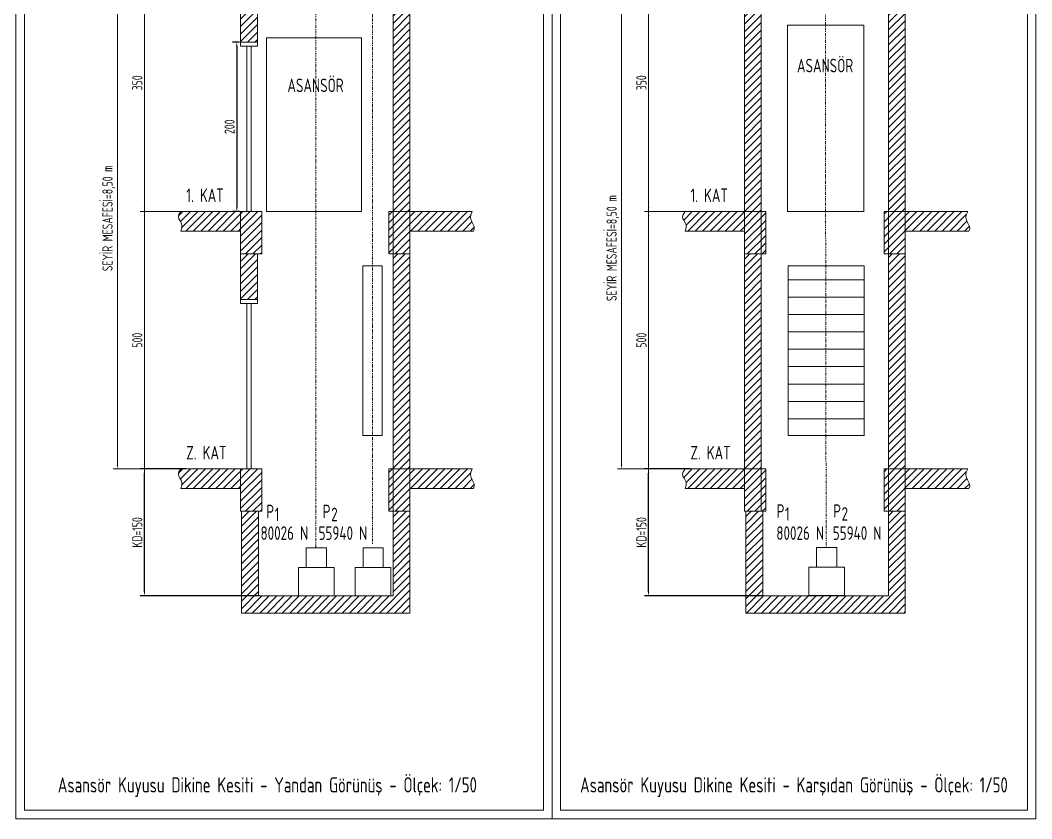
# Model space of a CAD drawing. Extents: x 190767 to 199252, y -247561 to -244711.
# Drawn here: x 197327 to 198522, y -247561 to -246619 of the extents above; entities that cross this region are included whole.
import ezdxf
from ezdxf.enums import TextEntityAlignment as Align

# ---------------------------------------------------------------- set-up
doc = ezdxf.new("R2010")
doc.units = 0
doc.header["$MEASUREMENT"] = 0
doc.linetypes.add('DASHDOT2', pattern=[0.5, 0.25, -0.125, 0, -0.125])
doc.layers.get('Defpoints').update_dxf_attribs({"linetype": 'CONTINUOUS'})
for name, color, linetype, lineweight in [('kaçış', 240, 'CONTINUOUS', 35), ('MİMARİKAPPEN', 4, 'CONTINUOUS', 20), ('MİMARİKOLON', 7, 'CONTINUOUS', 50)]:
    doc.layers.add(name, color=color, linetype=linetype, lineweight=lineweight)
for name, color, linetype in [('KOLON', 7, 'CONTINUOUS'), ('YAZI', 7, 'CONTINUOUS'), ('YAZI1', 240, 'CONTINUOUS'), ('ıvır zıvır', 225, 'CONTINUOUS')]:
    doc.layers.add(name, color=color, linetype=linetype)
doc.styles.add('engiasn', font='isocpeur.ttf', dxfattribs={"width": 0.7, "height": 12})
doc.styles.add('ODA', font='isocpeur.ttf', dxfattribs={"height": 20})
doc.styles.add('style4', font='isocpeur.ttf', dxfattribs={"height": 8})
doc.dimstyles.new('engnasn', dxfattribs={"dimtxt": 12, "dimasz": 5, "dimexe": 5, "dimexo": 2.5, "dimgap": 2.5, "dimtad": 1, "dimdec": 0, "dimdsep": 46, "dimlunit": 6, "dimtxsty": 'engiasn', "dimcen": 0.09, "dimadec": 0, "dimazin": 0, "dimtfac": 1, "dimtdec": 0, "dimtmove": 0, "dimatfit": 3, "dimfxl": 0, "dimtolj": 1, "dimtzin": 0, "dimarcsym": 0})
pattern_1 = [(45, (221666.076, -137925.258), (-4.41941738, 4.41941738), [])]
pattern_2 = [(45, (222107.606, -137925.258), (-4.41941738, 4.41941738), [])]

# ---------------------------------------------------------------- blocks, each defined once
blk = doc.blocks.new('*D108')
at = {"layer": 'Defpoints', "color": 0, "linetype": 'Continuous', "lineweight": 30, "transparency": 16777216}
for p in [(197588.8, -246644.7), (197583.1, -246844.7), (197588.8, -246844.7)]:
    blk.add_point(p, dxfattribs=at)
at = {"layer": 'kaçış', "color": 0, "linetype": 'Continuous', "lineweight": -2, "transparency": 16777216}
for p, q in [((197586.3, -246644.7), (197578.1, -246644.7)), ((197583.1, -246649.7), (197583.1, -246839.7)), ((197586.3, -246844.7), (197578.1, -246844.7))]:
    blk.add_line(p, q, dxfattribs=at)
at = {"layer": 'kaçış', "color": 0, "linetype": 'Continuous', "lineweight": 30, "transparency": 16777216}
for points in [[(197582.3, -246649.7), (197584, -246649.7), (197583.1, -246644.7)], [(197582.3, -246839.7), (197584, -246839.7), (197583.1, -246844.7)]]:
    blk.add_solid(points, dxfattribs=at)
at = {"layer": 'kaçış', "color": 0, "linetype": 'Continuous', "lineweight": 15, "transparency": 16777216, "insert": (197574.6, -246744.7), "char_height": 12, "attachment_point": 5, "rotation": 90, "style": 'engiasn'}
blk.add_mtext('\\A1;200', dxfattribs=at)
blk = doc.blocks.new('*D106')
at = {"layer": 'Defpoints', "color": 0, "linetype": 'Continuous', "lineweight": 30, "transparency": 16777216}
for p in [(197474.1, -247148.4), (197525.5, -247148.4), (197612.5, -247298.4)]:
    blk.add_point(p, dxfattribs=at)
at = {"layer": 'kaçış', "color": 0, "linetype": 'Continuous', "lineweight": -2, "transparency": 16777216}
for p, q in [((197523, -247148.4), (197469.1, -247148.4)), ((197474.1, -247293.4), (197474.1, -247153.4)), ((197610, -247298.4), (197469.1, -247298.4))]:
    blk.add_line(p, q, dxfattribs=at)
at = {"layer": 'kaçış', "color": 0, "linetype": 'Continuous', "lineweight": 30, "transparency": 16777216}
for points in [[(197473.3, -247153.4), (197474.9, -247153.4), (197474.1, -247148.4)], [(197473.3, -247293.4), (197474.9, -247293.4), (197474.1, -247298.4)]]:
    blk.add_solid(points, dxfattribs=at)
at = {"layer": 'kaçış', "color": 0, "linetype": 'Continuous', "lineweight": 15, "transparency": 16777216, "insert": (197465.6, -247223.4), "char_height": 12, "attachment_point": 5, "rotation": 90, "style": 'engiasn'}
blk.add_mtext('\\A1;KD=150', dxfattribs=at)
blk = doc.blocks.new('*D107')
at = {"layer": 'Defpoints', "color": 0, "linetype": 'Continuous', "lineweight": 30, "transparency": 16777216}
for p in [(198069.4, -247148.4), (198120.8, -247148.4), (198207.7, -247298.4)]:
    blk.add_point(p, dxfattribs=at)
at = {"layer": 'kaçış', "color": 0, "linetype": 'Continuous', "lineweight": -2, "transparency": 16777216}
for p, q in [((198118.3, -247148.4), (198064.4, -247148.4)), ((198069.4, -247293.4), (198069.4, -247153.4)), ((198205.2, -247298.4), (198064.4, -247298.4))]:
    blk.add_line(p, q, dxfattribs=at)
at = {"layer": 'kaçış', "color": 0, "linetype": 'Continuous', "lineweight": 30, "transparency": 16777216}
for points in [[(198068.5, -247153.4), (198070.2, -247153.4), (198069.4, -247148.4)], [(198068.5, -247293.4), (198070.2, -247293.4), (198069.4, -247298.4)]]:
    blk.add_solid(points, dxfattribs=at)
at = {"layer": 'kaçış', "color": 0, "linetype": 'Continuous', "lineweight": 15, "transparency": 16777216, "insert": (198060.9, -247223.4), "char_height": 12, "attachment_point": 5, "rotation": 90, "style": 'engiasn'}
blk.add_mtext('\\A1;KD=150', dxfattribs=at)

msp = doc.modelspace()

# ---------------------------------------------------------------- hatches: boundary and pattern name
at = {"layer": 'ıvır zıvır', "lineweight": 15, "ltscale": 2}
h = msp.add_hatch(dxfattribs=at)
h.set_pattern_fill('ANSI31', scale=50, style=0)
h.set_pattern_definition(pattern_2)
h.paths.add_polyline_path([(197607.5, -246591), (197587.5, -246591), (197587.5, -246644.7), (197607.5, -246644.7)])
h.paths.add_polyline_path([(197787.5, -246591), (197767.8, -246591), (197767.8, -246844.7), (197787.5, -246844.7)])
h.paths.add_polyline_path([(197787.5, -246844.7), (197762.5, -246844.7), (197762.5, -246894.7), (197787.5, -246894.7)])
h.paths.add_polyline_path([(197612.5, -246844.7), (197587.5, -246844.7), (197587.5, -246894.7), (197612.5, -246894.7)])
h.paths.add_polyline_path([(197587.5, -246844.7), (197517.1, -246844.7), (197514.7, -246848.1), (197514.1, -246850.9), (197514.7, -246853.3), (197515.9, -246855.5), (197517.3, -246857.9), (197518.3, -246860.6), (197518.4, -246863.8), (197517.1, -246867.8), (197587.5, -246867.8)])
h.paths.add_polyline_path([(197862.3, -246860.1), (197860.9, -246857.5), (197859.7, -246854.9), (197859, -246851.9), (197859.3, -246848.6), (197861.2, -246844.7), (197787.5, -246844.7), (197787.5, -246867.8), (197862.5, -246867.8), (197863.6, -246865.1), (197863.4, -246862.5)])
h = msp.add_hatch(dxfattribs=at)
h.set_pattern_fill('ANSI31', scale=50, style=0)
h.set_pattern_definition(pattern_2)
h.paths.add_polyline_path([(197607.5, -246591), (197587.5, -246591), (197587.5, -246644.7), (197607.5, -246644.7)])
h.paths.add_polyline_path([(197787.5, -246591), (197767.8, -246591), (197767.8, -246844.7), (197787.5, -246844.7)])
h.paths.add_polyline_path([(197787.5, -246844.7), (197762.5, -246844.7), (197762.5, -246894.7), (197787.5, -246894.7)])
h.paths.add_polyline_path([(197612.5, -246844.7), (197587.5, -246844.7), (197587.5, -246894.7), (197612.5, -246894.7)])
h.paths.add_polyline_path([(197587.5, -246844.7), (197517.1, -246844.7), (197514.7, -246848.1), (197514.1, -246850.9), (197514.7, -246853.3), (197515.9, -246855.5), (197517.3, -246857.9), (197518.3, -246860.6), (197518.4, -246863.8), (197517.1, -246867.8), (197587.5, -246867.8)])
h.paths.add_polyline_path([(197862.3, -246860.1), (197860.9, -246857.5), (197859.7, -246854.9), (197859, -246851.9), (197859.3, -246848.6), (197861.2, -246844.7), (197787.5, -246844.7), (197787.5, -246867.8), (197862.5, -246867.8), (197863.6, -246865.1), (197863.4, -246862.5)])
h = msp.add_hatch(dxfattribs=at)
h.set_pattern_fill('ANSI31', scale=50, style=0)
h.set_pattern_definition(pattern_1)
h.paths.add_polyline_path([(198372.4, -246591), (198352.8, -246591), (198352.8, -246844.7), (198372.4, -246844.7)])
h.paths.add_polyline_path([(198182.7, -246844.7), (198202.4, -246844.7), (198202.4, -246591), (198182.7, -246591)])
h.paths.add_polyline_path([(198207.7, -246844.7), (198182.7, -246844.7), (198182.7, -246894.7), (198207.7, -246894.7)])
h.paths.add_polyline_path([(198182.7, -246867.8), (198182.7, -246844.7), (198112.4, -246844.7), (198110, -246848.1), (198109.4, -246850.9), (198109.9, -246853.3), (198111.2, -246855.5), (198112.5, -246857.9), (198113.6, -246860.6), (198113.7, -246863.8), (198112.4, -246867.8)])
h.paths.add_polyline_path([(198347.4, -246894.7), (198372.4, -246894.7), (198372.4, -246844.7), (198347.4, -246844.7)])
h.paths.add_polyline_path([(198447.5, -246867.8), (198448.5, -246865.1), (198448.3, -246862.5), (198447.3, -246860.1), (198445.9, -246857.5), (198444.7, -246854.9), (198444, -246851.9), (198444.3, -246848.6), (198446.2, -246844.7), (198372.4, -246844.7), (198372.4, -246867.8)])
h = msp.add_hatch(dxfattribs=at)
h.set_pattern_fill('ANSI31', scale=50, style=0)
h.set_pattern_definition(pattern_1)
h.paths.add_polyline_path([(198372.4, -246591), (198352.8, -246591), (198352.8, -246844.7), (198372.4, -246844.7)])
h.paths.add_polyline_path([(198182.7, -246844.7), (198202.4, -246844.7), (198202.4, -246591), (198182.7, -246591)])
h.paths.add_polyline_path([(198207.7, -246844.7), (198182.7, -246844.7), (198182.7, -246894.7), (198207.7, -246894.7)])
h.paths.add_polyline_path([(198182.7, -246867.8), (198182.7, -246844.7), (198112.4, -246844.7), (198110, -246848.1), (198109.4, -246850.9), (198109.9, -246853.3), (198111.2, -246855.5), (198112.5, -246857.9), (198113.6, -246860.6), (198113.7, -246863.8), (198112.4, -246867.8)])
h.paths.add_polyline_path([(198347.4, -246894.7), (198372.4, -246894.7), (198372.4, -246844.7), (198347.4, -246844.7)])
h.paths.add_polyline_path([(198447.5, -246867.8), (198448.5, -246865.1), (198448.3, -246862.5), (198447.3, -246860.1), (198445.9, -246857.5), (198444.7, -246854.9), (198444, -246851.9), (198444.3, -246848.6), (198446.2, -246844.7), (198372.4, -246844.7), (198372.4, -246867.8)])
h = msp.add_hatch(dxfattribs=at)
h.set_pattern_fill('ANSI31', scale=50, style=0)
h.set_pattern_definition([(45, (222107.606, -138228.9506), (-4.41941738, 4.41941738), [])])
h.paths.add_polyline_path([(197607.5, -246894.7), (197587.5, -246894.7), (197587.5, -246948.4), (197607.5, -246948.4)])
h.paths.add_polyline_path([(197787.5, -246894.7), (197767.8, -246894.7), (197767.8, -247148.4), (197787.5, -247148.4)])
h.paths.add_polyline_path([(197787.5, -247148.4), (197762.5, -247148.4), (197762.5, -247198.4), (197787.5, -247198.4)])
h.paths.add_polyline_path([(197612.5, -247148.4), (197587.5, -247148.4), (197587.5, -247198.4), (197612.5, -247198.4)])
h.paths.add_polyline_path([(197587.5, -247148.4), (197517.1, -247148.4), (197514.7, -247151.8), (197514.1, -247154.5), (197514.7, -247156.9), (197515.9, -247159.2), (197517.3, -247161.6), (197518.3, -247164.2), (197518.4, -247167.5), (197517.1, -247171.5), (197587.5, -247171.5)])
h.paths.add_polyline_path([(197862.3, -247163.7), (197860.9, -247161.2), (197859.7, -247158.6), (197859, -247155.6), (197859.3, -247152.3), (197861.2, -247148.4), (197787.5, -247148.4), (197787.5, -247171.5), (197862.5, -247171.5), (197863.6, -247168.8), (197863.4, -247166.2)])
h = msp.add_hatch(dxfattribs=at)
h.set_pattern_fill('ANSI31', scale=50, style=0)
h.set_pattern_definition([(45, (221666.076, -138228.9506), (-4.41941738, 4.41941738), [])])
h.paths.add_polyline_path([(198372.4, -246894.7), (198352.8, -246894.7), (198352.8, -247148.4), (198372.4, -247148.4)])
h.paths.add_polyline_path([(198182.7, -247148.4), (198202.4, -247148.4), (198202.4, -246894.7), (198182.7, -246894.7)])
h.paths.add_polyline_path([(198207.7, -247148.4), (198182.7, -247148.4), (198182.7, -247198.4), (198207.7, -247198.4)])
h.paths.add_polyline_path([(198182.7, -247171.5), (198182.7, -247148.4), (198112.4, -247148.4), (198110, -247151.8), (198109.4, -247154.5), (198109.9, -247156.9), (198111.2, -247159.2), (198112.5, -247161.6), (198113.6, -247164.2), (198113.7, -247167.5), (198112.4, -247171.5)])
h.paths.add_polyline_path([(198347.4, -247198.4), (198372.4, -247198.4), (198372.4, -247148.4), (198347.4, -247148.4)])
h.paths.add_polyline_path([(198447.5, -247171.5), (198448.5, -247168.8), (198448.3, -247166.2), (198447.3, -247163.7), (198445.9, -247161.2), (198444.7, -247158.6), (198444, -247155.6), (198444.3, -247152.3), (198446.2, -247148.4), (198372.4, -247148.4), (198372.4, -247171.5)])
h = msp.add_hatch(dxfattribs=at)
h.set_pattern_fill('ANSI31', scale=50, style=0)
h.set_pattern_definition([(45, (151807.3694, -62586.847), (-4.41941738, 4.41941738), [])])
h.paths.add_polyline_path([(197588.8, -247318.5), (197787.5, -247318.5), (197787.5, -247198.4), (197767.8, -247198.4), (197767.8, -247298.4), (197608.9, -247298.4), (197608.9, -247198.4), (197588.8, -247198.4)])
h = msp.add_hatch(dxfattribs=at)
h.set_pattern_fill('ANSI31', scale=50, style=0)
h.set_pattern_definition([(45, (151365.839, -62586.847), (-4.41941738, 4.41941738), [])])
h.paths.add_polyline_path([(198352.8, -247298.4), (198204.1, -247298.4), (198204.1, -247198.4), (198184.1, -247198.4), (198184.1, -247318.5), (198372.4, -247318.5), (198372.4, -247198.4), (198352.8, -247198.4)])

# ---------------------------------------------------------------- linework, layer by layer
at = {"layer": 'kaçış', "color": 7, "linetype": 'Continuous', "lineweight": 15}
for p, q in [((197442.2, -247143.4), (197442.2, -246541)), ((197474.1, -246839.7), (197474.1, -246546)), ((198037.5, -247143.4), (198037.5, -246546)), ((198069.4, -246839.7), (198069.4, -246546)), ((197587.5, -246644.7), (197587.5, -246591)), ((197607.5, -246644.7), (197607.5, -246591)), ((197767.8, -246591), (197767.8, -246844.7)), ((197767.8, -246591), (197767.8, -246844.7)), ((197787.5, -246844.7), (197787.5, -246591)), ((198182.7, -246591), (198182.7, -246844.7)), ((198202.4, -246844.7), (198202.4, -246591)), ((198352.8, -246591), (198352.8, -246844.7)), ((198372.4, -246844.7), (198372.4, -246591)), ((197523, -246844.7), (197469.1, -246844.7)), ((197523, -246844.7), (197469.1, -246844.7)), ((197523, -246844.7), (197469.1, -246844.7)), ((197523, -246844.7), (197469.1, -246844.7)), ((197474.1, -246839.7), (197474.1, -246849.7)), ((197514.7, -246848.1), (197514.1, -246850.9)), ((197514.7, -246848.1), (197514.1, -246850.9)), ((197514.7, -246848.1), (197514.1, -246850.9)), ((197517.1, -246844.7), (197514.7, -246848.1)), ((197517.1, -246844.7), (197514.7, -246848.1)), ((197517.1, -246844.7), (197514.7, -246848.1)), ((197587.5, -246844.7), (197517.1, -246844.7)), ((197587.5, -246844.7), (197517.1, -246844.7)), ((197587.5, -246844.7), (197517.1, -246844.7)), ((197587.5, -246844.7), (197517.1, -246844.7)), ((197587.5, -246844.7), (197517.1, -246844.7)), ((197587.5, -246844.7), (197517.1, -246844.7)), ((197767.8, -246894.7), (197767.8, -246844.7)), ((197786.8, -246844.7), (197861.2, -246844.7)), ((197786.8, -246844.7), (197861.2, -246844.7)), ((197786.8, -246844.7), (197861.2, -246844.7)), ((197787.5, -246844.7), (197787.5, -246894.7)), ((197859.3, -246848.6), (197859, -246851.9)), ((197859.3, -246848.6), (197859, -246851.9)), ((197859.3, -246848.6), (197859, -246851.9)), ((197861.2, -246844.7), (197859.3, -246848.6)), ((197861.2, -246844.7), (197859.3, -246848.6)), ((197861.2, -246844.7), (197859.3, -246848.6)), ((198118.3, -246844.7), (198064.4, -246844.7)), ((198118.3, -246844.7), (198064.4, -246844.7)), ((198118.3, -246844.7), (198064.4, -246844.7)), ((198118.3, -246844.7), (198064.4, -246844.7)), ((198069.4, -246839.7), (198069.4, -246849.7)), ((198069.4, -246839.7), (198069.4, -246849.7)), ((198110, -246848.1), (198109.4, -246850.9)), ((198110, -246848.1), (198109.4, -246850.9)), ((198110, -246848.1), (198109.4, -246850.9)), ((198112.4, -246844.7), (198110, -246848.1)), ((198112.4, -246844.7), (198110, -246848.1)), ((198112.4, -246844.7), (198110, -246848.1)), ((198182.7, -246844.7), (198112.4, -246844.7)), ((198182.7, -246844.7), (198112.4, -246844.7)), ((198182.7, -246844.7), (198112.4, -246844.7)), ((198182.7, -246844.7), (198112.4, -246844.7)), ((198182.7, -246844.7), (198112.4, -246844.7)), ((198182.7, -246844.7), (198112.4, -246844.7)), ((198182.7, -246894.7), (198182.7, -246844.7)), ((198202.4, -246844.7), (198202.4, -246894.7)), ((198352.8, -246894.7), (198352.8, -246844.7)), ((198371.8, -246844.7), (198446.2, -246844.7)), ((198371.8, -246844.7), (198446.2, -246844.7)), ((198371.8, -246844.7), (198446.2, -246844.7)), ((198372.4, -246844.7), (198372.4, -246894.7)), ((198444.3, -246848.6), (198444, -246851.9)), ((198444.3, -246848.6), (198444, -246851.9)), ((198444.3, -246848.6), (198444, -246851.9)), ((198446.2, -246844.7), (198444.3, -246848.6)), ((198446.2, -246844.7), (198444.3, -246848.6)), ((198446.2, -246844.7), (198444.3, -246848.6)), ((197474.1, -247143.4), (197474.1, -246849.7)), ((197514.1, -246850.9), (197514.7, -246853.3)), ((197514.1, -246850.9), (197514.7, -246853.3)), ((197514.1, -246850.9), (197514.7, -246853.3)), ((197514.7, -246853.3), (197515.9, -246855.5)), ((197514.7, -246853.3), (197515.9, -246855.5)), ((197514.7, -246853.3), (197515.9, -246855.5)), ((197515.9, -246855.5), (197517.3, -246857.9)), ((197515.9, -246855.5), (197517.3, -246857.9)), ((197515.9, -246855.5), (197517.3, -246857.9)), ((197517.3, -246857.9), (197518.3, -246860.6)), ((197517.3, -246857.9), (197518.3, -246860.6)), ((197517.3, -246857.9), (197518.3, -246860.6)), ((197518.3, -246860.6), (197518.4, -246863.8)), ((197518.3, -246860.6), (197518.4, -246863.8)), ((197518.3, -246860.6), (197518.4, -246863.8)), ((197859, -246851.9), (197859.7, -246854.9)), ((197859, -246851.9), (197859.7, -246854.9)), ((197859, -246851.9), (197859.7, -246854.9)), ((197859.7, -246854.9), (197860.9, -246857.5)), ((197859.7, -246854.9), (197860.9, -246857.5)), ((197859.7, -246854.9), (197860.9, -246857.5)), ((197860.9, -246857.5), (197862.3, -246860.1)), ((197860.9, -246857.5), (197862.3, -246860.1)), ((197860.9, -246857.5), (197862.3, -246860.1)), ((197862.3, -246860.1), (197863.4, -246862.5)), ((197862.3, -246860.1), (197863.4, -246862.5)), ((197862.3, -246860.1), (197863.4, -246862.5)), ((198069.4, -247143.4), (198069.4, -246849.7)), ((198109.4, -246850.9), (198109.9, -246853.3)), ((198109.4, -246850.9), (198109.9, -246853.3)), ((198109.4, -246850.9), (198109.9, -246853.3)), ((198109.9, -246853.3), (198111.2, -246855.5)), ((198109.9, -246853.3), (198111.2, -246855.5)), ((198109.9, -246853.3), (198111.2, -246855.5)), ((198111.2, -246855.5), (198112.5, -246857.9)), ((198111.2, -246855.5), (198112.5, -246857.9)), ((198111.2, -246855.5), (198112.5, -246857.9)), ((198112.5, -246857.9), (198113.6, -246860.6)), ((198112.5, -246857.9), (198113.6, -246860.6)), ((198112.5, -246857.9), (198113.6, -246860.6)), ((198113.6, -246860.6), (198113.7, -246863.8)), ((198113.6, -246860.6), (198113.7, -246863.8)), ((198113.6, -246860.6), (198113.7, -246863.8)), ((198444, -246851.9), (198444.7, -246854.9)), ((198444, -246851.9), (198444.7, -246854.9)), ((198444, -246851.9), (198444.7, -246854.9)), ((198444.7, -246854.9), (198445.9, -246857.5)), ((198444.7, -246854.9), (198445.9, -246857.5)), ((198444.7, -246854.9), (198445.9, -246857.5)), ((198445.9, -246857.5), (198447.3, -246860.1)), ((198445.9, -246857.5), (198447.3, -246860.1)), ((198445.9, -246857.5), (198447.3, -246860.1)), ((198447.3, -246860.1), (198448.3, -246862.5)), ((198447.3, -246860.1), (198448.3, -246862.5)), ((198447.3, -246860.1), (198448.3, -246862.5)), ((197518.4, -246863.8), (197517.1, -246867.8)), ((197518.4, -246863.8), (197517.1, -246867.8)), ((197518.4, -246863.8), (197517.1, -246867.8)), ((197587.5, -246867.8), (197517.1, -246867.8)), ((197587.5, -246867.8), (197517.1, -246867.8)), ((197587.5, -246867.8), (197517.1, -246867.8)), ((197587.5, -246867.8), (197517.1, -246867.8)), ((197587.5, -246867.8), (197517.1, -246867.8)), ((197587.5, -246867.8), (197517.1, -246867.8)), ((197787.5, -246867.8), (197862.5, -246867.8)), ((197787.5, -246867.8), (197862.5, -246867.8)), ((197787.5, -246867.8), (197862.5, -246867.8)), ((197863.6, -246865.1), (197862.5, -246867.8)), ((197863.6, -246865.1), (197862.5, -246867.8)), ((197863.6, -246865.1), (197862.5, -246867.8)), ((197863.4, -246862.5), (197863.6, -246865.1)), ((197863.4, -246862.5), (197863.6, -246865.1)), ((197863.4, -246862.5), (197863.6, -246865.1)), ((198113.7, -246863.8), (198112.4, -246867.8)), ((198113.7, -246863.8), (198112.4, -246867.8)), ((198113.7, -246863.8), (198112.4, -246867.8)), ((198182.7, -246867.8), (198112.4, -246867.8)), ((198182.7, -246867.8), (198112.4, -246867.8)), ((198182.7, -246867.8), (198112.4, -246867.8)), ((198182.7, -246867.8), (198112.4, -246867.8)), ((198182.7, -246867.8), (198112.4, -246867.8)), ((198182.7, -246867.8), (198112.4, -246867.8)), ((198372.4, -246867.8), (198447.5, -246867.8)), ((198372.4, -246867.8), (198447.5, -246867.8)), ((198372.4, -246867.8), (198447.5, -246867.8)), ((198448.5, -246865.1), (198447.5, -246867.8)), ((198448.5, -246865.1), (198447.5, -246867.8)), ((198448.5, -246865.1), (198447.5, -246867.8)), ((198448.3, -246862.5), (198448.5, -246865.1)), ((198448.3, -246862.5), (198448.5, -246865.1)), ((198448.3, -246862.5), (198448.5, -246865.1)), ((197587.5, -246948.4), (197587.5, -246894.7)), ((197587.5, -246948.4), (197587.5, -246894.7)), ((197607.5, -246948.4), (197607.5, -246894.7)), ((197607.5, -246948.4), (197607.5, -246894.7)), ((197767.8, -246894.7), (197767.8, -247148.4)), ((197787.5, -247148.4), (197787.5, -246894.7)), ((198182.7, -246894.7), (198182.7, -247148.4)), ((198202.4, -247148.4), (198202.4, -246894.7)), ((198352.8, -246894.7), (198352.8, -247148.4)), ((198372.4, -247148.4), (198372.4, -246894.7)), ((197474.1, -247143.4), (197474.1, -247153.4)), ((198069.4, -247143.4), (198069.4, -247153.4)), ((197546.8, -247148.4), (197437.2, -247148.4)), ((197523, -247148.4), (197469.1, -247148.4)), ((197523, -247148.4), (197469.1, -247148.4)), ((197523, -247148.4), (197469.1, -247148.4)), ((197523, -247148.4), (197469.1, -247148.4)), ((197523, -247148.4), (197469.1, -247148.4)), ((197514.7, -247151.8), (197514.1, -247154.5)), ((197514.7, -247151.8), (197514.1, -247154.5)), ((197514.1, -247154.5), (197514.7, -247156.9)), ((197514.1, -247154.5), (197514.7, -247156.9)), ((197517.1, -247148.4), (197514.7, -247151.8)), ((197517.1, -247148.4), (197514.7, -247151.8)), ((197514.7, -247156.9), (197515.9, -247159.2)), ((197514.7, -247156.9), (197515.9, -247159.2)), ((197515.9, -247159.2), (197517.3, -247161.6)), ((197515.9, -247159.2), (197517.3, -247161.6)), ((197587.5, -247148.4), (197517.1, -247148.4)), ((197587.5, -247148.4), (197517.1, -247148.4)), ((197587.5, -247148.4), (197517.1, -247148.4)), ((197587.5, -247148.4), (197517.1, -247148.4)), ((197587.5, -247148.4), (197517.1, -247148.4)), ((197587.5, -247148.4), (197517.1, -247148.4)), ((197767.8, -247198.4), (197767.8, -247148.4)), ((197786.8, -247148.4), (197861.2, -247148.4)), ((197786.8, -247148.4), (197861.2, -247148.4)), ((197787.5, -247148.4), (197787.5, -247198.4)), ((197859.3, -247152.3), (197859, -247155.6)), ((197859.3, -247152.3), (197859, -247155.6)), ((197859, -247155.6), (197859.7, -247158.6)), ((197859, -247155.6), (197859.7, -247158.6)), ((197861.2, -247148.4), (197859.3, -247152.3)), ((197861.2, -247148.4), (197859.3, -247152.3)), ((197859.7, -247158.6), (197860.9, -247161.2)), ((197859.7, -247158.6), (197860.9, -247161.2)), ((198142.1, -247148.4), (198032.5, -247148.4)), ((198118.3, -247148.4), (198064.4, -247148.4)), ((198118.3, -247148.4), (198064.4, -247148.4)), ((198118.3, -247148.4), (198064.4, -247148.4)), ((198118.3, -247148.4), (198064.4, -247148.4)), ((198118.3, -247148.4), (198064.4, -247148.4)), ((198110, -247151.8), (198109.4, -247154.5)), ((198110, -247151.8), (198109.4, -247154.5)), ((198109.4, -247154.5), (198109.9, -247156.9)), ((198109.4, -247154.5), (198109.9, -247156.9)), ((198109.9, -247156.9), (198111.2, -247159.2)), ((198109.9, -247156.9), (198111.2, -247159.2)), ((198112.4, -247148.4), (198110, -247151.8)), ((198112.4, -247148.4), (198110, -247151.8)), ((198111.2, -247159.2), (198112.5, -247161.6)), ((198111.2, -247159.2), (198112.5, -247161.6)), ((198182.7, -247148.4), (198112.4, -247148.4)), ((198182.7, -247148.4), (198112.4, -247148.4)), ((198182.7, -247148.4), (198112.4, -247148.4)), ((198182.7, -247148.4), (198112.4, -247148.4)), ((198182.7, -247198.4), (198182.7, -247148.4)), ((198202.4, -247148.4), (198202.4, -247198.4)), ((198352.8, -247198.4), (198352.8, -247148.4)), ((198371.8, -247148.4), (198446.2, -247148.4)), ((198371.8, -247148.4), (198446.2, -247148.4)), ((198372.4, -247148.4), (198372.4, -247198.4)), ((198444.3, -247152.3), (198444, -247155.6)), ((198444.3, -247152.3), (198444, -247155.6)), ((198444, -247155.6), (198444.7, -247158.6)), ((198444, -247155.6), (198444.7, -247158.6)), ((198446.2, -247148.4), (198444.3, -247152.3)), ((198446.2, -247148.4), (198444.3, -247152.3)), ((198444.7, -247158.6), (198445.9, -247161.2)), ((198444.7, -247158.6), (198445.9, -247161.2)), ((197518.4, -247167.5), (197517.1, -247171.5)), ((197518.4, -247167.5), (197517.1, -247171.5)), ((197517.3, -247161.6), (197518.3, -247164.2)), ((197517.3, -247161.6), (197518.3, -247164.2)), ((197518.3, -247164.2), (197518.4, -247167.5)), ((197518.3, -247164.2), (197518.4, -247167.5)), ((197860.9, -247161.2), (197862.3, -247163.7)), ((197860.9, -247161.2), (197862.3, -247163.7)), ((197862.3, -247163.7), (197863.4, -247166.2)), ((197862.3, -247163.7), (197863.4, -247166.2)), ((197863.6, -247168.8), (197862.5, -247171.5)), ((197863.6, -247168.8), (197862.5, -247171.5)), ((197863.4, -247166.2), (197863.6, -247168.8)), ((197863.4, -247166.2), (197863.6, -247168.8)), ((198113.7, -247167.5), (198112.4, -247171.5)), ((198113.7, -247167.5), (198112.4, -247171.5)), ((198112.5, -247161.6), (198113.6, -247164.2)), ((198112.5, -247161.6), (198113.6, -247164.2)), ((198113.6, -247164.2), (198113.7, -247167.5)), ((198113.6, -247164.2), (198113.7, -247167.5)), ((198445.9, -247161.2), (198447.3, -247163.7)), ((198445.9, -247161.2), (198447.3, -247163.7)), ((198447.3, -247163.7), (198448.3, -247166.2)), ((198447.3, -247163.7), (198448.3, -247166.2)), ((198448.5, -247168.8), (198447.5, -247171.5)), ((198448.5, -247168.8), (198447.5, -247171.5)), ((198448.3, -247166.2), (198448.5, -247168.8)), ((198448.3, -247166.2), (198448.5, -247168.8)), ((197587.5, -247171.5), (197517.1, -247171.5)), ((197587.5, -247171.5), (197517.1, -247171.5)), ((197587.5, -247171.5), (197517.1, -247171.5)), ((197587.5, -247171.5), (197517.1, -247171.5)), ((197787.5, -247171.5), (197862.5, -247171.5)), ((197787.5, -247171.5), (197862.5, -247171.5)), ((198182.7, -247171.5), (198112.4, -247171.5)), ((198182.7, -247171.5), (198112.4, -247171.5)), ((198182.7, -247171.5), (198112.4, -247171.5)), ((198182.7, -247171.5), (198112.4, -247171.5)), ((198372.4, -247171.5), (198447.5, -247171.5)), ((198372.4, -247171.5), (198447.5, -247171.5))]:
    msp.add_line(p, q, dxfattribs=at)
for points in [[(198248.5, -246624.7), (198233.5, -246624.7), (198233.5, -246639.7), (198233.5, -246844.7), (198323.5, -246844.7), (198323.5, -246624.7), (198248.5, -246624.7)], [(197633.1, -246639.7), (197633.1, -246639.7), (197618.1, -246639.7), (197618.1, -246844.7), (197730.2, -246844.7), (197730.2, -246639.7), (197633.1, -246639.7)]]:
    msp.add_lwpolyline(points, dxfattribs=at)
for points in [[(197473.3, -246839.7), (197474.9, -246839.7), (197474.1, -246844.7)], [(197473.3, -246839.7), (197474.9, -246839.7), (197474.1, -246844.7)], [(197473.3, -246839.7), (197474.9, -246839.7), (197474.1, -246844.7)], [(197473.3, -246849.7), (197474.9, -246849.7), (197474.1, -246844.7)], [(197473.3, -246849.7), (197474.9, -246849.7), (197474.1, -246844.7)], [(197473.3, -246849.7), (197474.9, -246849.7), (197474.1, -246844.7)], [(198068.5, -246839.7), (198070.2, -246839.7), (198069.4, -246844.7)], [(198068.5, -246839.7), (198070.2, -246839.7), (198069.4, -246844.7)], [(198068.5, -246839.7), (198070.2, -246839.7), (198069.4, -246844.7)], [(198068.5, -246849.7), (198070.2, -246849.7), (198069.4, -246844.7)], [(198068.5, -246849.7), (198070.2, -246849.7), (198069.4, -246844.7)], [(198068.5, -246849.7), (198070.2, -246849.7), (198069.4, -246844.7)], [(197441.3, -247143.4), (197443, -247143.4), (197442.2, -247148.4)], [(197473.3, -247143.4), (197474.9, -247143.4), (197474.1, -247148.4)], [(197473.3, -247143.4), (197474.9, -247143.4), (197474.1, -247148.4)], [(197473.3, -247143.4), (197474.9, -247143.4), (197474.1, -247148.4)], [(198036.6, -247143.4), (198038.3, -247143.4), (198037.5, -247148.4)], [(198068.5, -247143.4), (198070.2, -247143.4), (198069.4, -247148.4)], [(198068.5, -247143.4), (198070.2, -247143.4), (198069.4, -247148.4)], [(198068.5, -247143.4), (198070.2, -247143.4), (198069.4, -247148.4)], [(197473.3, -247153.4), (197474.9, -247153.4), (197474.1, -247148.4)], [(197473.3, -247153.4), (197474.9, -247153.4), (197474.1, -247148.4)], [(198068.5, -247153.4), (198070.2, -247153.4), (198069.4, -247148.4)], [(198068.5, -247153.4), (198070.2, -247153.4), (198069.4, -247148.4)]]:
    msp.add_solid(points, dxfattribs=at)
at = {"layer": 'KOLON', "color": 7, "linetype": 'DASHDOT2', "lineweight": 15, "ltscale": 5}
for p, q in [((197676.3, -247241.7), (197676.3, -246231.4)), ((197743.3, -247236.9), (197743.4, -246231.4)), ((198279, -247241.2), (198277.5, -246231.4))]:
    msp.add_line(p, q, dxfattribs=at)
at = {"layer": 'MİMARİKAPPEN', "color": 7, "lineweight": 15}
for p, q in [((197607.5, -246644.7), (197587.5, -246644.7)), ((197607.5, -246644.7), (197587.5, -246644.7)), ((197587.5, -246644.7), (197587.5, -246649.7)), ((197607.5, -246644.7), (197607.5, -246649.7)), ((197607.5, -246649.7), (197587.5, -246649.7)), ((197595, -246844.7), (197595, -246649.7)), ((197600, -246844.7), (197600, -246649.7)), ((197607.5, -246948.4), (197587.5, -246948.4)), ((197607.5, -246948.4), (197587.5, -246948.4)), ((197587.5, -246948.4), (197587.5, -246953.4)), ((197607.5, -246953.4), (197587.5, -246953.4)), ((197595, -247148.4), (197595, -246953.4)), ((197600, -247148.4), (197600, -246953.4)), ((197607.5, -246948.4), (197607.5, -246953.4))]:
    msp.add_line(p, q, dxfattribs=at)
at = {"layer": 'MİMARİKOLON', "color": 7, "lineweight": 15}
for p, q in [((197588.8, -247198.4), (197588.8, -247318.5)), ((197608.9, -247198.4), (197608.9, -247298.4)), ((197767.8, -247198.4), (197767.8, -247298.4)), ((197787.5, -247198.4), (197787.5, -247318.5)), ((198184.1, -247198.4), (198184.1, -247318.5)), ((198204.1, -247198.4), (198204.1, -247298.4)), ((198352.8, -247198.4), (198352.8, -247298.4)), ((198372.4, -247198.4), (198372.4, -247318.5)), ((197608.9, -247298.4), (197767.8, -247298.4)), ((198204.1, -247298.4), (198352.8, -247298.4)), ((197588.8, -247318.5), (197787.5, -247318.5)), ((198184.1, -247318.5), (198372.4, -247318.5))]:
    msp.add_line(p, q, dxfattribs=at)
for points in [[(197587.5, -246844.7), (197612.5, -246844.7), (197612.5, -246894.7), (197587.5, -246894.7)], [(197587.5, -246844.7), (197612.5, -246844.7), (197612.5, -246894.7), (197587.5, -246894.7)], [(197587.5, -246844.7), (197612.5, -246844.7), (197612.5, -246894.7), (197587.5, -246894.7)], [(197762.5, -246844.7), (197787.5, -246844.7), (197787.5, -246894.7), (197762.5, -246894.7)], [(197762.5, -246844.7), (197787.5, -246844.7), (197787.5, -246894.7), (197762.5, -246894.7)], [(197762.5, -246844.7), (197787.5, -246844.7), (197787.5, -246894.7), (197762.5, -246894.7)], [(198182.7, -246844.7), (198207.7, -246844.7), (198207.7, -246894.7), (198182.7, -246894.7)], [(198182.7, -246844.7), (198207.7, -246844.7), (198207.7, -246894.7), (198182.7, -246894.7)], [(198182.7, -246844.7), (198207.7, -246844.7), (198207.7, -246894.7), (198182.7, -246894.7)], [(198347.4, -246844.7), (198372.4, -246844.7), (198372.4, -246894.7), (198347.4, -246894.7)], [(198347.4, -246844.7), (198372.4, -246844.7), (198372.4, -246894.7), (198347.4, -246894.7)], [(198347.4, -246844.7), (198372.4, -246844.7), (198372.4, -246894.7), (198347.4, -246894.7)], [(197587.5, -247148.4), (197612.5, -247148.4), (197612.5, -247198.4), (197587.5, -247198.4)], [(197587.5, -247148.4), (197612.5, -247148.4), (197612.5, -247198.4), (197587.5, -247198.4)], [(197762.5, -247148.4), (197787.5, -247148.4), (197787.5, -247198.4), (197762.5, -247198.4)], [(197762.5, -247148.4), (197787.5, -247148.4), (197787.5, -247198.4), (197762.5, -247198.4)], [(198182.7, -247148.4), (198207.7, -247148.4), (198207.7, -247198.4), (198182.7, -247198.4)], [(198182.7, -247148.4), (198207.7, -247148.4), (198207.7, -247198.4), (198182.7, -247198.4)], [(198347.4, -247148.4), (198372.4, -247148.4), (198372.4, -247198.4), (198347.4, -247198.4)], [(198347.4, -247148.4), (198372.4, -247148.4), (198372.4, -247198.4), (198347.4, -247198.4)]]:
    msp.add_lwpolyline(points, close=True, dxfattribs=at)
at = {"layer": 'YAZI1', "color": 7, "linetype": 'Continuous', "lineweight": 15}
for p, q in [((197731.8, -246908.9), (197731.8, -247108.9)), ((197754.9, -246908.9), (197731.8, -246908.9)), ((197754.9, -247108.9), (197754.9, -246908.9)), ((198234.1, -246908.9), (198234.1, -247108.9)), ((198234.1, -246908.9), (198324.1, -246908.9)), ((198324.1, -246908.9), (198324.1, -247108.9)), ((198324.1, -246925.3), (198234.1, -246925.3)), ((198324.1, -246945.8), (198234.1, -246945.8)), ((198324.1, -246966.3), (198234.1, -246966.3)), ((198324.1, -246986.8), (198234.1, -246986.8)), ((198324.1, -247007.3), (198234.1, -247007.3)), ((198324.1, -247027.8), (198234.1, -247027.8)), ((198324.1, -247048.4), (198234.1, -247048.4)), ((198324.1, -247068.9), (198234.1, -247068.9)), ((198324.1, -247089.4), (198234.1, -247089.4)), ((197731.8, -247108.9), (197754.9, -247108.9)), ((198324.1, -247108.9), (198234.1, -247108.9))]:
    msp.add_line(p, q, dxfattribs=at)
at = {"layer": 'YAZI1', "color": 2, "linetype": 'Continuous', "lineweight": 15}
for points in [[(197322.4, -247561.3), (197955.4, -247561.3), (197955.4, -244711.3), (197322.4, -244711.3)], [(197332.4, -247551.3), (197945.4, -247551.3), (197945.4, -244721.3), (197332.4, -244721.3)], [(197955.4, -247561.3), (198526.8, -247561.3), (198526.8, -244711.3), (197955.4, -244711.3)], [(197965.4, -247551.3), (198516.8, -247551.3), (198516.8, -244721.3), (197965.4, -244721.3)]]:
    msp.add_lwpolyline(points, close=True, dxfattribs=at)
at = {"layer": 'YAZI1', "color": 7, "linetype": 'Continuous', "lineweight": 15}
for points in [[(197665.2, -247241.7), (197688.9, -247241.7), (197688.9, -247264.8), (197665.2, -247264.8)], [(197732.2, -247241.7), (197755.9, -247241.7), (197755.9, -247264.8), (197732.2, -247264.8)], [(198267.8, -247241.2), (198291.5, -247241.2), (198291.5, -247264.3), (198267.8, -247264.3)], [(197656, -247264.8), (197698, -247264.8), (197698, -247298.4), (197656, -247298.4)], [(197723, -247264.8), (197765.1, -247264.8), (197765.1, -247298.4), (197723, -247298.4)], [(198258.6, -247264.3), (198300.7, -247264.3), (198300.7, -247297.9), (198258.6, -247297.9)]]:
    msp.add_lwpolyline(points, close=True, dxfattribs=at)

# ---------------------------------------------------------------- texts
at = {"layer": 'kaçış', "color": 7, "linetype": 'Continuous', "lineweight": 15, "style": 'engiasn', "width": 0.7}
for s, p in [('350', (198066.9, -246701.7)), ('500', (198066.9, -247005.4))]:
    msp.add_text(s, height=12, rotation=90, dxfattribs=at).set_placement(p)
at = {"layer": 'kaçış', "color": 7, "linetype": 'Continuous', "lineweight": 15, "char_height": 12, "attachment_point": 5, "rotation": 90, "style": 'engiasn'}
for s, insert in [('\\A1;350', (197465.6, -246692.9)), ('\\A1;SEYİR MESAFESİ=8,50 m', (197431.9, -246852.6)), ('\\A1;SEYİR MESAFESİ=8,50 m', (198027.1, -246887.9)), ('\\A1;500', (197465.6, -246996.6))]:
    msp.add_mtext(s, dxfattribs=dict(at, insert=insert))
at = {"layer": 'YAZI', "color": 7, "lineweight": 15, "style": 'style4', "width": 0.7}
for s, p in [('ASANSÖR', (198244.6, -246680.5)), ('ASANSÖR', (197642.9, -246703.8)), ('1. KAT', (197523.5, -246833.6)), ('1. KAT', (198118.8, -246833.6)), ('Z. KAT', (197523.5, -247137.3)), ('Z. KAT', (198118.8, -247137.3)), ('P', (197617.9, -247206.7)), ('1', (197627.9, -247210.2)), ('P', (197684.6, -247206.7)), ('2', (197694.6, -247210.2)), ('P', (198220.6, -247206.2)), ('1', (198230.5, -247209.6)), ('P', (198287.3, -247206.2)), ('2', (198297.2, -247209.6)), ('80026 N', (197611.1, -247232.2)), ('55940 N', (197679.7, -247232.2)), ('80026 N', (198220.2, -247232.2)), ('55940 N', (198286.9, -247232.2))]:
    msp.add_text(s, height=16, dxfattribs=at).set_placement(p)
at = {"layer": 'YAZI1', "color": 2, "linetype": 'Continuous', "lineweight": 15, "style": 'ODA', "width": 0.7}
for s, p in [('Asansör Kuyusu Dikine Kesiti - Yandan Görünüş - Ölçek: 1/50', (197619.2, -247521.3)), ('Asansör Kuyusu Dikine Kesiti - Karşıdan Görünüş - Ölçek: 1/50', (198241, -247521.3))]:
    msp.add_text(s, height=18, dxfattribs=at).set_placement(p, align=Align.MIDDLE_CENTER)

# ---------------------------------------------------------------- dimensions: what is measured, and where the dimension line sits
at = {"layer": 'kaçış', "color": 7, "linetype": 'Continuous', "lineweight": 15}
dim = msp.add_linear_dim(base=(197583.1, -246844.7), p1=(197588.8, -246644.7), p2=(197588.8, -246844.7), angle=90, dimstyle='engnasn', dxfattribs=at)
dim.commit()
dim.dimension.update_dxf_attribs({"geometry": '*D108', "text_midpoint": (197574.6, -246744.7)})
for base, p1, p2, picture, middle in [((197474.1, -247148.4), (197612.5, -247298.4), (197525.5, -247148.4), '*D106', (197465.6, -247223.4)), ((198069.4, -247148.4), (198207.7, -247298.4), (198120.8, -247148.4), '*D107', (198060.9, -247223.4))]:
    dim = msp.add_linear_dim(base=base, p1=p1, p2=p2, angle=90, text='KD=150', dimstyle='engnasn', dxfattribs=at)
    dim.commit()
    dim.dimension.update_dxf_attribs({"geometry": picture, "text_midpoint": middle})

doc.saveas('drawing.dxf')
